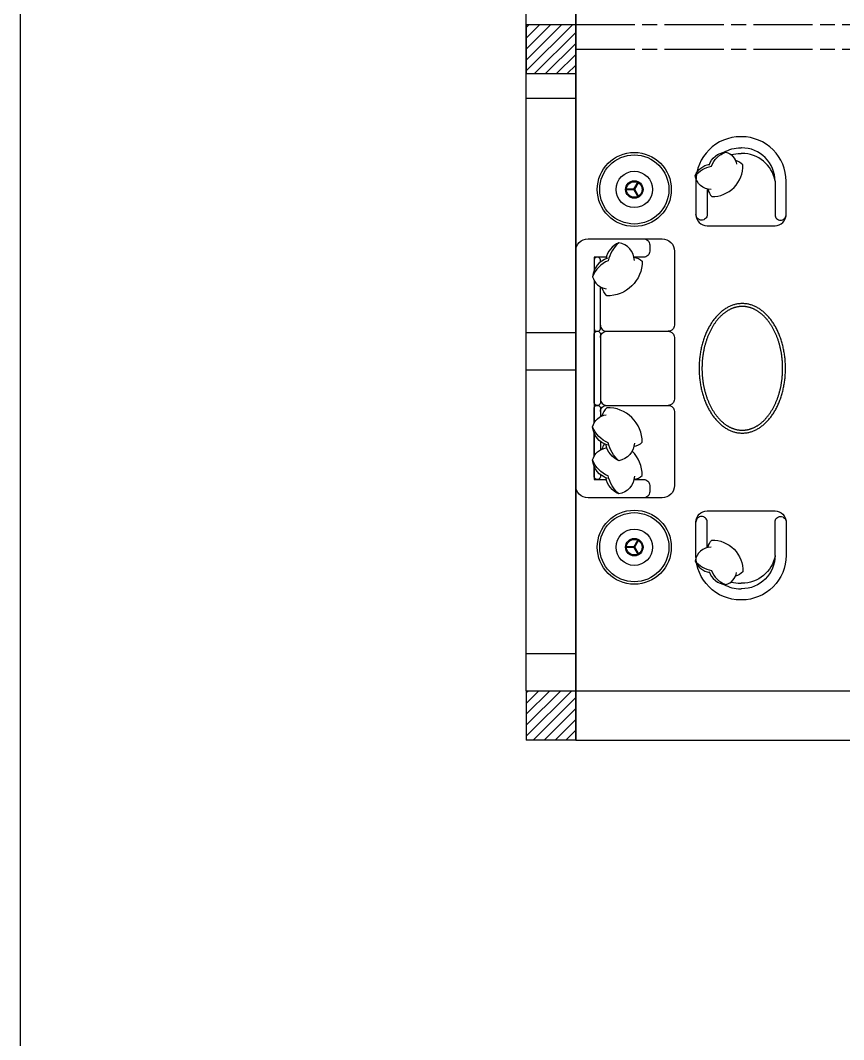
# Model space of a CAD drawing. Header units: inches. Extents: x 5 to 80005, y 6 to 60006.
# Drawn here: x 5 to 6675, y 16409 to 24672 of the extents above; entities that cross this region are included whole.
import ezdxf

# ---------------------------------------------------------------- set-up
doc = ezdxf.new("R2010")
doc.units = ezdxf.units.IN
doc.header["$MEASUREMENT"] = 0
doc.linetypes.add('ACAD_ISO08W100', pattern=[36, 24, -3, 6, -3])

# ---------------------------------------------------------------- blocks, each defined once
blk = doc.blocks.new('columnn')
h = blk.add_hatch()
h.set_pattern_fill('ANSI31', color=256, scale=500)
h.set_pattern_definition([(45, (-20875.046, -16891.983), (-44.19417, 44.19417), [])])
h.paths.add_polyline_path([(0, 200), (-200, 200), (-200, 0), (0, 0)])
h.paths.add_polyline_path([(200, 200), (0, 200), (0, 0), (200, 0)])
h.paths.add_polyline_path([(0, 0), (-200, 0), (-200, -200), (0, -200)])
h.paths.add_polyline_path([(200, 0), (0, 0), (0, -200), (200, -200)])
for p, q in [((-200, 200), (-200, -200)), ((-200, 200), (200, 200)), ((200, -200), (200, 200)), ((200, -200), (-200, -200))]:
    blk.add_line(p, q)

msp = doc.modelspace()

# ---------------------------------------------------------------- linework, layer by layer
for p, q in [((4503.79238, 29237.79966), (4503.79238, 18837.79966)), ((4103.79238, 19237.79966), (4103.79238, 28837.79966)), ((4503.79238, 19237.79966), (4503.79238, 28837.79966)), ((4503.79238, 19237.79966), (14103.79238, 19237.79966)), ((4503.79238, 18837.79966), (14103.79238, 18837.79966))]:
    msp.add_line(p, q)
at = {"color": 7, "linetype": 'ACAD_ISO08W100', "ltscale": 20, "true_color": 0xffffff}
for p, q in [((4503.79238, 24637.79966), (8703.79238, 24637.79966)), ((4503.79238, 24437.79966), (8703.79238, 24437.79966))]:
    msp.add_line(p, q, dxfattribs=at)
at = {"color": 7, "linetype": 'ACAD_ISO08W100', "ltscale": 20}
for p, q in [((4503.79238, 24237.79966), (4103.79238, 24237.79966)), ((4503.79238, 24037.79966), (4103.79238, 24037.79966)), ((4503.79238, 22137.79966), (4103.79238, 22137.79966)), ((4503.79238, 21837.79966), (4103.79238, 21837.79966)), ((4503.79238, 19537.79966), (4103.79238, 19537.79966))]:
    msp.add_line(p, q, dxfattribs=at)
at = {"color": 7, "ltscale": 0.03}
for p, q in [((4978.79238, 23304.44966), (4908.27953, 23304.44966)), ((4976.0644, 23302.87466), (5011.32082, 23363.94058)), ((4981.52036, 23299.72466), (5016.77678, 23360.79058)), ((4981.52036, 23302.87466), (5016.77678, 23241.80874)), ((4978.79238, 23298.14966), (4908.27953, 23298.14966)), ((4976.0644, 23299.72466), (5011.32082, 23238.65874)), ((4976.0644, 20402.87466), (5011.32082, 20463.94058)), ((4981.52036, 20399.72466), (5016.77678, 20460.79058)), ((4978.79238, 20404.44966), (4908.27953, 20404.44966)), ((4978.79238, 20398.14966), (4908.27953, 20398.14966)), ((4976.0644, 20399.72466), (5011.32082, 20338.65874)), ((4981.52036, 20402.87466), (5016.77678, 20341.80874))]:
    msp.add_line(p, q, dxfattribs=at)
at = {"color": 7, "ltscale": 20}
msp.add_lwpolyline([(4.79238, 60005.79966), (80004.79238, 60005.79966), (80004.79238, 5.79966), (4.79238, 5.79966)], close=True, dxfattribs=at)
at = {"color": 7, "ltscale": 0.03}
for points in [[(5843.79238, 23007.36305), (6118.79238, 23007.36305, 0.414213563), (6208.95631, 23097.52699), (6208.95631, 23368.01879, 0.4142135624), (5848.30058, 23728.67453), (5843.79238, 23728.67453), (5839.28418, 23728.67453, 0.4142135624), (5478.62844, 23368.01879), (5478.62844, 23097.52699, 0.414213563), (5568.79238, 23007.36305), (5843.79238, 23007.36305)], [(5843.79238, 20695.23626), (6118.79238, 20695.23626, -0.414213563), (6208.95631, 20605.07233), (6208.95631, 20334.58052, -0.4142135624), (5848.30058, 19973.92478), (5843.79238, 19973.92478), (5839.28418, 19973.92478, -0.4142135624), (5478.62844, 20334.58052), (5478.62844, 20605.07233, -0.414213563), (5568.79238, 20695.23626), (5843.79238, 20695.23626)]]:
    msp.add_lwpolyline(points, format="xyb", dxfattribs=at)
at = {"color": 7}
for points in [[(5705.01683, 23602.83381, -0.1305914895), (5839.28418, 23638.51059), (5843.79238, 23638.51059)], [(6118.79238, 23368.01879, 0.4142135624), (5848.30058, 23638.51059), (5843.79238, 23638.51059)], [(5471.25461, 23413.52718, -0.1477298759), (5603.01628, 23491.0051, -0.2133427586), (5719.27653, 23604.63937, -0.1786618102)], [(5584.81328, 23497.17996, -0.3066634949), (5719.27653, 23604.63937, -0.3063299663), (5807.11766, 23506.50069, 0.8728471598)], [(5762.42198, 23583.71458, -0.0723842364), (5839.28418, 23593.42863), (5843.79238, 23593.42863)], [(6118.79238, 23368.01879, 0.3727189106), (5848.30058, 23593.42863), (5843.79238, 23593.42863)], [(5600.4327, 23299.89291, -0.3567723648), (5471.25461, 23413.52718, -0.2495420503), (5588.30182, 23507.17147, 9.6168803477)], [(5577.71068, 23302.64159, 0.1655406299), (5605.59981, 23243.07577, 0.4259891687), (5858.78889, 23501.33548, 0.1215233233), (5798.68666, 23536.93207, -7.1154642914)], [(5568.79238, 23304.80954), (5568.79238, 23097.52699, -0.4142135624), (5523.71041, 23052.44502), (5523.71041, 23052.44502, -0.4142135624), (5478.62844, 23097.52699)], [(6118.79238, 23368.02325), (6118.79238, 23097.52699, 0.4142135624), (6163.87435, 23052.44502), (6163.87435, 23052.44502, 0.4142135624), (6208.95631, 23097.52699)], [(5053.79238, 22901.29966, -0.4142135624), (5103.79238, 22851.29966), (5103.79238, 22801.29966, -0.4142135624), (5053.79238, 22751.29966), (4976.32418, 22751.29966)], [(4853.31944, 22869.47791, 0.1477298759), (4767.38938, 22723.34224, 0.2133427586), (4641.35864, 22594.39905, 0.1786618102)], [(4979.35017, 22726.20766, 0.3567723648), (4853.31944, 22869.47791, 0.2495420503), (4749.4594, 22739.66192, -9.6168803477)], [(4760.5409, 22743.53102, 0.3066634949), (4641.35864, 22594.39905, 0.3063299663), (4750.20337, 22496.97525, -0.8728471598)], [(4703.79238, 22713.14385), (4703.79238, 22731.29966, 0.4142135624), (4683.79238, 22751.29966), (4673.79238, 22751.29966, 0.4142135624), (4653.79238, 22731.29966)], [(4653.79238, 22731.29966), (4653.79238, 22646.11353, 0.4142135624)], [(4976.30163, 22751.40845, -0.1655406299), (5042.36554, 22720.47687, -0.4259891687), (4755.93205, 22439.66716, -0.1215233233), (4716.45219, 22506.326, 7.1154642914)], [(4653.79238, 22562.93167), (4653.79238, 22171.29966, 0.4142135624), (4673.79238, 22151.29966), (4683.79238, 22151.29966, 0.4142135624), (4703.79238, 22171.29966), (4703.79238, 22512.58473, 0.4142135624)], [(4703.79238, 22201.29966, 0.4142135624), (4753.79238, 22151.29966), (5253.79238, 22151.29966, 0.4142135624)], [(4703.79238, 22101.29966, -0.4142135624), (4753.79238, 22151.29966)], [(4703.79238, 21601.29966, 0.4142135624), (4753.79238, 21551.29966)], [(4653.79238, 21409.01571), (4653.79238, 21531.29966, -0.4142135624), (4673.79238, 21551.29966), (4683.79238, 21551.29966, -0.4142135624), (4703.79238, 21531.29966), (4703.79238, 21459.36265, -0.4142135624)], [(4703.79238, 21501.29966, -0.4142135624), (4753.79238, 21551.29966), (5253.79238, 21551.29966, -0.4142135624)], [(4976.30163, 21220.53893, 0.1655406299), (5042.36554, 21251.47051, 0.4259891687), (4755.93205, 21532.28022, 0.1215233233), (4716.45219, 21465.62138, -7.1154642914)], [(4760.5409, 21228.41636, -0.3066634949), (4641.35864, 21377.54833, -0.3063299663), (4750.20337, 21474.97213, 0.8728471598)], [(4853.31944, 21102.46947, -0.1477298759), (4767.38938, 21248.60514, -0.2133427586), (4641.35864, 21377.54833, -0.1786618102)], [(4653.79238, 21139.66765), (4653.79238, 21325.83385, -0.4142135624)], [(4703.79238, 21258.80353), (4703.79238, 21190.01458, -0.4142135624)], [(4735.99977, 21238.19265, 0.071865379), (4716.45219, 21196.27331, -7.1154642914)], [(4979.35017, 21245.73972, -0.3567723648), (4853.31944, 21102.46947, -0.2495420503), (4749.4594, 21232.28546, 9.6168803477)], [(4760.5409, 20959.06829, -0.3066634949), (4641.35864, 21108.20026, -0.3063299663), (4750.20337, 21205.62406, 0.8728471598)], [(4976.30163, 20951.19086, 0.1655406299), (5042.36554, 20982.12245, 0.2002311474), (4961.90604, 21180.60413, 0.1215233233)], [(4853.31944, 20833.1214, -0.1477298759), (4767.38938, 20979.25707, -0.2133427586), (4641.35864, 21108.20026, -0.1786618102)], [(4653.79238, 21056.48578), (4653.79238, 20951.29966), (4752.05428, 20951.29966, -0.4142135624)], [(4653.79238, 20971.29966), (4653.79238, 21056.48578, -0.4142135624)], [(4703.79238, 20989.45546), (4703.79238, 20971.29966, -0.4142135624), (4683.79238, 20951.29966), (4673.79238, 20951.29966, -0.4142135624), (4653.79238, 20971.29966)], [(4979.35017, 20976.39165, -0.3567723648), (4853.31944, 20833.1214, -0.2495420503), (4749.4594, 20962.9374, 9.6168803477)], [(4976.32418, 20951.29966), (5053.79238, 20951.29966, -0.4142135624), (5103.79238, 20901.29966), (5103.79238, 20851.29966, -0.4142135624), (5053.79238, 20801.29966)], [(5568.79238, 20397.78977), (5568.79238, 20605.07233, 0.4142135624), (5523.71041, 20650.15429), (5523.71041, 20650.15429, 0.4142135624), (5478.62844, 20605.07233)], [(6118.79238, 20334.57606), (6118.79238, 20605.07233, -0.4142135624), (6163.87435, 20650.15429), (6163.87435, 20650.15429, -0.4142135624), (6208.95631, 20605.07233)], [(5577.71068, 20399.95772, -0.1655406299), (5605.59981, 20459.52354, -0.4259891687), (5858.78889, 20201.26383, -0.1215233233), (5798.68666, 20165.66724, 7.1154642914)], [(5600.4327, 20402.7064, 0.3567723648), (5471.25461, 20289.07213, 0.2495420503), (5588.30182, 20195.42784, -9.6168803477)], [(6118.79238, 20334.58052, -0.3727189106), (5848.30058, 20109.17069), (5843.79238, 20109.17069)], [(6118.79238, 20334.58052, -0.4142135624), (5848.30058, 20064.08872), (5843.79238, 20064.08872)], [(5471.25461, 20289.07213, 0.1477298759), (5603.01628, 20211.59421, 0.2133427586), (5719.27653, 20097.95994, 0.1786618102)], [(5584.81328, 20205.41936, 0.3066634949), (5719.27653, 20097.95994, 0.3063299663), (5807.11766, 20196.09863, -0.8728471598)], [(5705.01683, 20099.7655, 0.1305914895), (5839.28418, 20064.08872), (5843.79238, 20064.08872)], [(5762.42198, 20118.88473, 0.0723842364), (5839.28418, 20109.17069), (5843.79238, 20109.17069)]]:
    msp.add_lwpolyline(points, format="xyb", dxfattribs=at)
at = {"color": 7, "ltscale": 0.03}
msp.add_lwpolyline([(5203.79238, 22901.29966, -0.4142135624), (5303.79238, 22801.29966), (5303.79238, 22201.29966, -0.4142135624), (5253.79238, 22151.29966, -0.4142135624), (5303.79238, 22101.29966), (5303.79238, 21601.29966, -0.4142135624), (5253.79238, 21551.29966, -0.4142135624), (5303.79238, 21501.29966), (5303.79238, 20901.29966, -0.4142135624), (5203.79238, 20801.29966), (4603.79238, 20801.29966, -0.4142135624), (4503.79238, 20901.29966), (4503.79238, 22801.29966, -0.4142135624), (4603.79238, 22901.29966)], format="xyb", close=True, dxfattribs=at)
at = {"color": 7}
for points in [[(4752.05428, 22751.29966), (4653.79238, 22751.29966), (4653.79238, 22646.11353)], [(4653.79238, 22562.93167), (4653.79238, 21409.01571)], [(4653.79238, 21325.83385), (4653.79238, 21139.66765)]]:
    msp.add_lwpolyline(points, dxfattribs=at)
msp.add_lwpolyline([(4653.79238, 21571.29966), (4653.79238, 22131.29966, -0.4142135624), (4673.79238, 22151.29966), (4683.79238, 22151.29966, -0.4142135624), (4703.79238, 22131.29966), (4703.79238, 21571.29966, -0.4142135624), (4683.79238, 21551.29966), (4673.79238, 21551.29966, -0.4142135624)], format="xyb", close=True, dxfattribs=at)
at = {"color": 7, "ltscale": 0.03}
msp.add_polyline3d([(5853.79238, 22376.29966, 0), (5847.16893, 22376.20564, 0), (5840.54786, 22375.92363, 0), (5833.93153, 22375.45372, 0), (5827.32232, 22374.79608, 0), (5820.72258, 22373.95095, 0), (5814.13469, 22372.91863, 0), (5807.561, 22371.69949, 0), (5801.00387, 22370.29396, 0), (5794.46565, 22368.70256, 0), (5787.94868, 22366.92584, 0), (5781.45528, 22364.96446, 0), (5774.9878, 22362.81909, 0), (5768.54854, 22360.49053, 0), (5762.13981, 22357.9796, 0), (5755.7639, 22355.2872, 0), (5749.42311, 22352.41429, 0), (5743.1197, 22349.3619, 0), (5736.85592, 22346.13114, 0), (5730.63402, 22342.72314, 0), (5724.45624, 22339.13914, 0), (5718.32477, 22335.38042, 0), (5712.24183, 22331.44833, 0), (5706.20958, 22327.34426, 0), (5700.23019, 22323.0697, 0), (5694.3058, 22318.62617, 0), (5688.43853, 22314.01527, 0), (5682.63048, 22309.23864, 0), (5676.88374, 22304.298, 0), (5671.20035, 22299.19511, 0), (5665.58236, 22293.93181, 0), (5660.03178, 22288.50998, 0), (5654.5506, 22282.93156, 0), (5649.14077, 22277.19855, 0), (5643.80424, 22271.313, 0), (5638.54292, 22265.27702, 0), (5633.3587, 22259.09278, 0), (5628.25342, 22252.76248, 0), (5623.22892, 22246.28839, 0), (5618.287, 22239.67284, 0), (5613.42942, 22232.91819, 0), (5608.65793, 22226.02687, 0), (5603.97424, 22219.00133, 0), (5599.38002, 22211.84409, 0), (5594.87692, 22204.55773, 0), (5590.46655, 22197.14485, 0), (5586.1505, 22189.6081, 0), (5581.9303, 22181.95018, 0), (5577.80747, 22174.17384, 0), (5573.78348, 22166.28186, 0), (5569.85978, 22158.27707, 0), (5566.03777, 22150.16233, 0), (5562.31883, 22141.94055, 0), (5558.70427, 22133.61468, 0), (5555.19541, 22125.1877, 0), (5551.79348, 22116.66262, 0), (5548.49972, 22108.0425, 0), (5545.31531, 22099.33043, 0), (5542.24137, 22090.52952, 0), (5539.27902, 22081.64294, 0), (5536.42931, 22072.67385, 0), (5533.69327, 22063.62548, 0), (5531.07187, 22054.50106, 0), (5528.56605, 22045.30387, 0), (5526.17672, 22036.03719, 0), (5523.90472, 22026.70435, 0), (5521.75088, 22017.30868, 0), (5519.71596, 22007.85356, 0), (5517.80068, 21998.34237, 0), (5516.00575, 21988.77851, 0), (5514.3318, 21979.16542, 0), (5512.77942, 21969.50652, 0), (5511.34918, 21959.8053, 0), (5510.04159, 21950.06521, 0), (5508.85711, 21940.28975, 0), (5507.79617, 21930.48241, 0), (5506.85916, 21920.64672, 0), (5506.0464, 21910.78619, 0), (5505.35818, 21900.90435, 0), (5504.79476, 21891.00475, 0), (5504.35634, 21881.09092, 0), (5504.04306, 21871.16643, 0), (5503.85506, 21861.23482, 0), (5503.79238, 21851.29966, 0), (5503.85506, 21841.36449, 0), (5504.04306, 21831.43288, 0), (5504.35634, 21821.50839, 0), (5504.79476, 21811.59456, 0), (5505.35818, 21801.69496, 0), (5506.0464, 21791.81313, 0), (5506.85916, 21781.95259, 0), (5507.79617, 21772.1169, 0), (5508.85711, 21762.30957, 0), (5510.04159, 21752.5341, 0), (5511.34918, 21742.79401, 0), (5512.77942, 21733.09279, 0), (5514.3318, 21723.4339, 0), (5516.00575, 21713.8208, 0), (5517.80068, 21704.25695, 0), (5519.71596, 21694.74575, 0), (5521.75088, 21685.29063, 0), (5523.90472, 21675.89497, 0), (5526.17672, 21666.56212, 0), (5528.56605, 21657.29544, 0), (5531.07187, 21648.09825, 0), (5533.69327, 21638.97383, 0), (5536.42931, 21629.92546, 0), (5539.27902, 21620.95638, 0), (5542.24137, 21612.06979, 0), (5545.31531, 21603.26888, 0), (5548.49972, 21594.55681, 0), (5551.79348, 21585.93669, 0), (5555.19541, 21577.41161, 0), (5558.70427, 21568.98463, 0), (5562.31883, 21560.65876, 0), (5566.03777, 21552.43698, 0), (5569.85978, 21544.32225, 0), (5573.78348, 21536.31745, 0), (5577.80747, 21528.42547, 0), (5581.9303, 21520.64913, 0), (5586.1505, 21512.99122, 0), (5590.46655, 21505.45446, 0), (5594.87692, 21498.04158, 0), (5599.38002, 21490.75522, 0), (5603.97424, 21483.59799, 0), (5608.65793, 21476.57245, 0), (5613.42942, 21469.68112, 0), (5618.287, 21462.92647, 0), (5623.22892, 21456.31092, 0), (5628.25342, 21449.83683, 0), (5633.3587, 21443.50653, 0), (5638.54292, 21437.32229, 0), (5643.80424, 21431.28631, 0), (5649.14077, 21425.40076, 0), (5654.5506, 21419.66775, 0), (5660.03178, 21414.08933, 0), (5665.58236, 21408.6675, 0), (5671.20035, 21403.4042, 0), (5676.88374, 21398.30132, 0), (5682.63048, 21393.36067, 0), (5688.43853, 21388.58405, 0), (5694.3058, 21383.97314, 0), (5700.23019, 21379.52961, 0), (5706.20958, 21375.25505, 0), (5712.24183, 21371.15099, 0), (5718.32477, 21367.21889, 0), (5724.45624, 21363.46017, 0), (5730.63402, 21359.87617, 0), (5736.85592, 21356.46817, 0), (5743.1197, 21353.23741, 0), (5749.42311, 21350.18502, 0), (5755.7639, 21347.31212, 0), (5762.13981, 21344.61971, 0), (5768.54854, 21342.10878, 0), (5774.9878, 21339.78022, 0), (5781.45528, 21337.63486, 0), (5787.94868, 21335.67347, 0), (5794.46565, 21333.89675, 0), (5801.00387, 21332.30535, 0), (5807.561, 21330.89982, 0), (5814.13469, 21329.68068, 0), (5820.72258, 21328.64836, 0), (5827.32232, 21327.80323, 0), (5833.93153, 21327.14559, 0), (5840.54786, 21326.67568, 0), (5847.16893, 21326.39367, 0), (5853.79238, 21326.29966, 0), (5860.41582, 21326.39367, 0), (5867.0369, 21326.67568, 0), (5873.65322, 21327.14559, 0), (5880.26244, 21327.80323, 0), (5886.86217, 21328.64836, 0), (5893.45007, 21329.68068, 0), (5900.02375, 21330.89982, 0), (5906.58088, 21332.30535, 0), (5913.11911, 21333.89675, 0), (5919.63608, 21335.67347, 0), (5926.12947, 21337.63486, 0), (5932.59696, 21339.78022, 0), (5939.03622, 21342.10878, 0), (5945.44495, 21344.61971, 0), (5951.82085, 21347.31212, 0), (5958.16165, 21350.18502, 0), (5964.46506, 21353.23741, 0), (5970.72884, 21356.46817, 0), (5976.95073, 21359.87617, 0), (5983.12852, 21363.46017, 0), (5989.25998, 21367.21889, 0), (5995.34293, 21371.15099, 0), (6001.37518, 21375.25505, 0), (6007.35457, 21379.52961, 0), (6013.27896, 21383.97314, 0), (6019.14623, 21388.58405, 0), (6024.95428, 21393.36067, 0), (6030.70102, 21398.30132, 0), (6036.38441, 21403.4042, 0), (6042.0024, 21408.6675, 0), (6047.55298, 21414.08933, 0), (6053.03416, 21419.66775, 0), (6058.44399, 21425.40076, 0), (6063.78051, 21431.28631, 0), (6069.04183, 21437.32229, 0), (6074.22606, 21443.50653, 0), (6079.33134, 21449.83683, 0), (6084.35584, 21456.31092, 0), (6089.29776, 21462.92647, 0), (6094.15534, 21469.68112, 0), (6098.92683, 21476.57245, 0), (6103.61052, 21483.59799, 0), (6108.20474, 21490.75522, 0), (6112.70784, 21498.04158, 0), (6117.1182, 21505.45446, 0), (6121.43426, 21512.99122, 0), (6125.65446, 21520.64913, 0), (6129.77729, 21528.42547, 0), (6133.80128, 21536.31745, 0), (6137.72498, 21544.32225, 0), (6141.54698, 21552.43698, 0), (6145.26593, 21560.65876, 0), (6148.88048, 21568.98463, 0), (6152.38935, 21577.41161, 0), (6155.79127, 21585.93669, 0), (6159.08503, 21594.55681, 0), (6162.26945, 21603.26888, 0), (6165.34339, 21612.06979, 0), (6168.30574, 21620.95638, 0), (6171.15545, 21629.92546, 0), (6173.89149, 21638.97383, 0), (6176.51289, 21648.09825, 0), (6179.0187, 21657.29544, 0), (6181.40804, 21666.56212, 0), (6183.68003, 21675.89497, 0), (6185.83388, 21685.29063, 0), (6187.8688, 21694.74575, 0), (6189.78407, 21704.25695, 0), (6191.57901, 21713.8208, 0), (6193.25296, 21723.4339, 0), (6194.80534, 21733.09279, 0), (6196.23558, 21742.79401, 0), (6197.54317, 21752.5341, 0), (6198.72765, 21762.30957, 0), (6199.78858, 21772.1169, 0), (6200.7256, 21781.95259, 0), (6201.53836, 21791.81313, 0), (6202.22657, 21801.69496, 0), (6202.78999, 21811.59456, 0), (6203.22842, 21821.50839, 0), (6203.54169, 21831.43288, 0), (6203.7297, 21841.36449, 0), (6203.79238, 21851.29966, 0), (6203.7297, 21861.23482, 0), (6203.54169, 21871.16643, 0), (6203.22842, 21881.09092, 0), (6202.78999, 21891.00475, 0), (6202.22657, 21900.90435, 0), (6201.53836, 21910.78619, 0), (6200.7256, 21920.64672, 0), (6199.78858, 21930.48241, 0), (6198.72765, 21940.28975, 0), (6197.54317, 21950.06521, 0), (6196.23558, 21959.8053, 0), (6194.80534, 21969.50652, 0), (6193.25296, 21979.16542, 0), (6191.57901, 21988.77851, 0), (6189.78407, 21998.34237, 0), (6187.8688, 22007.85356, 0), (6185.83388, 22017.30868, 0), (6183.68003, 22026.70435, 0), (6181.40804, 22036.03719, 0), (6179.0187, 22045.30387, 0), (6176.51289, 22054.50106, 0), (6173.89149, 22063.62548, 0), (6171.15545, 22072.67385, 0), (6168.30574, 22081.64294, 0), (6165.34339, 22090.52952, 0), (6162.26945, 22099.33043, 0), (6159.08503, 22108.0425, 0), (6155.79127, 22116.66262, 0), (6152.38935, 22125.1877, 0), (6148.88048, 22133.61468, 0), (6145.26593, 22141.94055, 0), (6141.54698, 22150.16233, 0), (6137.72498, 22158.27707, 0), (6133.80128, 22166.28186, 0), (6129.77729, 22174.17384, 0), (6125.65446, 22181.95018, 0), (6121.43426, 22189.6081, 0), (6117.1182, 22197.14485, 0), (6112.70784, 22204.55773, 0), (6108.20474, 22211.84409, 0), (6103.61052, 22219.00133, 0), (6098.92683, 22226.02687, 0), (6094.15534, 22232.91819, 0), (6089.29776, 22239.67284, 0), (6084.35584, 22246.28839, 0), (6079.33134, 22252.76248, 0), (6074.22606, 22259.09278, 0), (6069.04183, 22265.27702, 0), (6063.78051, 22271.313, 0), (6058.44399, 22277.19855, 0), (6053.03416, 22282.93156, 0), (6047.55298, 22288.50998, 0), (6042.0024, 22293.93181, 0), (6036.38441, 22299.19511, 0), (6030.70102, 22304.298, 0), (6024.95428, 22309.23864, 0), (6019.14623, 22314.01527, 0), (6013.27896, 22318.62617, 0), (6007.35457, 22323.0697, 0), (6001.37518, 22327.34426, 0), (5995.34293, 22331.44833, 0), (5989.25998, 22335.38042, 0), (5983.12852, 22339.13914, 0), (5976.95073, 22342.72314, 0), (5970.72884, 22346.13114, 0), (5964.46506, 22349.3619, 0), (5958.16165, 22352.41429, 0), (5951.82085, 22355.2872, 0), (5945.44495, 22357.9796, 0), (5939.03622, 22360.49053, 0), (5932.59696, 22362.81909, 0), (5926.12947, 22364.96446, 0), (5919.63608, 22366.92584, 0), (5913.11911, 22368.70256, 0), (5906.58088, 22370.29396, 0), (5900.02375, 22371.69949, 0), (5893.45007, 22372.91863, 0), (5886.86217, 22373.95095, 0), (5880.26244, 22374.79608, 0), (5873.65322, 22375.45372, 0), (5867.0369, 22375.92363, 0), (5860.41582, 22376.20564, 0), (5853.79238, 22376.29966, 0)], dxfattribs=at)
at = {"color": 7, "linetype": 'Continuous'}
msp.add_polyline3d([(5853.79238, 22352.96632, 0), (5850.21298, 22352.93575, 0), (5846.61704, 22352.8435, 0), (5843.00507, 22352.68875, 0), (5839.37755, 22352.4707, 0), (5835.73501, 22352.18854, 0), (5832.07793, 22351.84146, 0), (5828.40682, 22351.42864, 0), (5824.72219, 22350.94927, 0), (5821.02453, 22350.40255, 0), (5817.31434, 22349.78766, 0), (5813.59214, 22349.1038, 0), (5809.85841, 22348.35015, 0), (5806.11367, 22347.5259, 0), (5802.35841, 22346.63025, 0), (5798.59314, 22345.66237, 0), (5794.81836, 22344.62147, 0), (5791.03457, 22343.50673, 0), (5787.24227, 22342.31734, 0), (5783.44197, 22341.05249, 0), (5779.63417, 22339.71136, 0), (5775.81938, 22338.29313, 0), (5771.99862, 22336.7963, 0), (5768.17313, 22335.22028, 0), (5764.34407, 22333.56496, 0), (5760.51255, 22331.83021, 0), (5756.67973, 22330.01593, 0), (5752.84674, 22328.122, 0), (5749.01473, 22326.1483, 0), (5745.18483, 22324.09472, 0), (5741.35818, 22321.96113, 0), (5737.53593, 22319.74744, 0), (5733.71921, 22317.4535, 0), (5729.90916, 22315.07923, 0), (5726.10692, 22312.62449, 0), (5722.31363, 22310.08917, 0), (5718.53043, 22307.47315, 0), (5714.75847, 22304.77633, 0), (5710.99887, 22301.99858, 0), (5707.25278, 22299.13978, 0), (5703.52134, 22296.19983, 0), (5699.80569, 22293.1786, 0), (5696.10694, 22290.07536, 0), (5692.42597, 22286.88506, 0), (5688.76368, 22283.60763, 0), (5685.12105, 22280.24428, 0), (5681.49902, 22276.79624, 0), (5677.89855, 22273.26472, 0), (5674.3206, 22269.65095, 0), (5670.76612, 22265.95614, 0), (5667.23608, 22262.18152, 0), (5663.73143, 22258.32832, 0), (5660.25313, 22254.39774, 0), (5656.80213, 22250.39101, 0), (5653.3794, 22246.30935, 0), (5649.98588, 22242.15399, 0), (5646.62254, 22237.92614, 0), (5643.29034, 22233.62702, 0), (5639.99022, 22229.25785, 0), (5636.72316, 22224.81987, 0), (5633.4901, 22220.31427, 0), (5630.292, 22215.7423, 0), (5627.12982, 22211.10516, 0), (5624.00452, 22206.40408, 0), (5620.91705, 22201.64028, 0), (5617.86838, 22196.81498, 0), (5614.85945, 22191.92941, 0), (5611.89123, 22186.98477, 0), (5608.96467, 22181.9823, 0), (5606.08073, 22176.92321, 0), (5603.24036, 22171.80872, 0), (5600.44453, 22166.64006, 0), (5597.6942, 22161.41844, 0), (5594.99031, 22156.14509, 0), (5592.33382, 22150.82123, 0), (5589.7257, 22145.44808, 0), (5587.1669, 22140.02685, 0), (5584.65838, 22134.55878, 0), (5582.20109, 22129.04508, 0), (5579.79599, 22123.48696, 0), (5577.44404, 22117.88566, 0), (5575.1462, 22112.2424, 0), (5572.90342, 22106.55838, 0), (5570.71666, 22100.83484, 0), (5568.58661, 22095.08043, 0), (5566.51307, 22089.30955, 0), (5564.49578, 22083.52291, 0), (5562.53451, 22077.7209, 0), (5560.62901, 22071.90393, 0), (5558.77905, 22066.07238, 0), (5556.98437, 22060.22666, 0), (5555.24475, 22054.36716, 0), (5553.55993, 22048.49428, 0), (5551.92969, 22042.60841, 0), (5550.35376, 22036.70995, 0), (5548.83192, 22030.79929, 0), (5547.36392, 22024.87684, 0), (5545.94953, 22018.94299, 0), (5544.58849, 22012.99814, 0), (5543.28056, 22007.04268, 0), (5542.02552, 22001.07701, 0), (5540.8231, 21995.10152, 0), (5539.67308, 21989.11662, 0), (5538.57521, 21983.12269, 0), (5537.52925, 21977.12015, 0), (5536.53496, 21971.10937, 0), (5535.59209, 21965.09076, 0), (5534.7004, 21959.06472, 0), (5533.85966, 21953.03164, 0), (5533.06962, 21946.99192, 0), (5532.33004, 21940.94595, 0), (5531.64068, 21934.89413, 0), (5531.00129, 21928.83686, 0), (5530.41164, 21922.77454, 0), (5529.87148, 21916.70756, 0), (5529.38057, 21910.63631, 0), (5528.93867, 21904.5612, 0), (5528.54554, 21898.48261, 0), (5528.20094, 21892.40096, 0), (5527.90462, 21886.31663, 0), (5527.65635, 21880.23002, 0), (5527.45587, 21874.14152, 0), (5527.30296, 21868.05154, 0), (5527.19737, 21861.96046, 0), (5527.13885, 21855.8687, 0), (5527.12717, 21849.77663, 0), (5527.16224, 21843.68467, 0), (5527.24426, 21837.5932, 0), (5527.37349, 21831.50262, 0), (5527.55015, 21825.41333, 0), (5527.77449, 21819.32573, 0), (5528.04676, 21813.24021, 0), (5528.36719, 21807.15717, 0), (5528.73603, 21801.077, 0), (5529.15351, 21795.0001, 0), (5529.61988, 21788.92687, 0), (5530.13539, 21782.85771, 0), (5530.70026, 21776.793, 0), (5531.31475, 21770.73316, 0), (5531.9791, 21764.67856, 0), (5532.69354, 21758.62962, 0), (5533.45832, 21752.58673, 0), (5534.27368, 21746.55028, 0), (5535.13986, 21740.52067, 0), (5536.05711, 21734.49829, 0), (5537.02566, 21728.48355, 0), (5538.04576, 21722.47684, 0), (5539.11764, 21716.47855, 0), (5540.24156, 21710.48909, 0), (5541.41775, 21704.50885, 0), (5542.64645, 21698.53822, 0), (5543.9279, 21692.5776, 0), (5545.26235, 21686.6274, 0), (5546.65004, 21680.68799, 0), (5548.09121, 21674.7598, 0), (5549.5861, 21668.84319, 0), (5551.13495, 21662.93859, 0), (5552.738, 21657.04637, 0), (5554.39551, 21651.16695, 0), (5556.10769, 21645.3007, 0), (5557.87481, 21639.44804, 0), (5559.6971, 21633.60936, 0), (5561.5748, 21627.78505, 0), (5563.50815, 21621.97551, 0), (5565.4974, 21616.18114, 0), (5567.54279, 21610.40233, 0), (5569.64456, 21604.63948, 0), (5571.80298, 21598.89783, 0), (5574.01787, 21593.19391, 0), (5576.2883, 21587.53011, 0), (5578.61331, 21581.90768, 0), (5580.99196, 21576.32782, 0), (5583.42327, 21570.79176, 0), (5585.9063, 21565.30072, 0), (5588.44008, 21559.85591, 0), (5591.02366, 21554.45857, 0), (5593.65608, 21549.10991, 0), (5596.33639, 21543.81115, 0), (5599.06362, 21538.56352, 0), (5601.83682, 21533.36823, 0), (5604.65504, 21528.2265, 0), (5607.51731, 21523.13956, 0), (5610.42268, 21518.10863, 0), (5613.37019, 21513.13492, 0), (5616.35888, 21508.21966, 0), (5619.38781, 21503.36407, 0), (5622.456, 21498.56936, 0), (5625.5625, 21493.83677, 0), (5628.70636, 21489.16751, 0), (5631.88662, 21484.5628, 0), (5635.10232, 21480.02387, 0), (5638.3525, 21475.55192, 0), (5641.63621, 21471.1482, 0), (5644.95249, 21466.8139, 0), (5648.30038, 21462.55027, 0), (5651.67893, 21458.3585, 0), (5655.08717, 21454.23984, 0), (5658.52416, 21450.1955, 0), (5661.98893, 21446.22669, 0), (5665.48052, 21442.33465, 0), (5668.99799, 21438.52058, 0), (5672.54036, 21434.78572, 0), (5676.1067, 21431.13128, 0), (5679.69603, 21427.55848, 0), (5683.3074, 21424.06854, 0), (5686.93985, 21420.66269, 0), (5690.59243, 21417.34215, 0), (5694.26418, 21414.10813, 0), (5697.95414, 21410.96184, 0), (5701.66147, 21407.89993, 0), (5705.38516, 21404.91936, 0), (5709.12406, 21402.02, 0), (5712.87705, 21399.20174, 0), (5716.64297, 21396.46446, 0), (5720.4207, 21393.80806, 0), (5724.20908, 21391.23241, 0), (5728.00699, 21388.73739, 0), (5731.81328, 21386.3229, 0), (5735.62681, 21383.98881, 0), (5739.44644, 21381.73501, 0), (5743.27103, 21379.56138, 0), (5747.09945, 21377.46781, 0), (5750.93054, 21375.45418, 0), (5754.76319, 21373.52038, 0), (5758.59623, 21371.66629, 0), (5762.42854, 21369.89179, 0), (5766.25898, 21368.19677, 0), (5770.0864, 21366.58111, 0), (5773.90966, 21365.0447, 0), (5777.72761, 21363.58736, 0), (5781.53898, 21362.2078, 0), (5785.34309, 21360.90492, 0), (5789.13945, 21359.6779, 0), (5792.92756, 21358.52593, 0), (5796.70691, 21357.44821, 0), (5800.477, 21356.44392, 0), (5804.23732, 21355.51226, 0), (5807.98738, 21354.65241, 0), (5811.72668, 21353.86356, 0), (5815.45471, 21353.14491, 0), (5819.17097, 21352.49563, 0), (5822.87495, 21351.91493, 0), (5826.56616, 21351.40199, 0), (5830.2441, 21350.956, 0), (5833.90825, 21350.57615, 0), (5837.55813, 21350.26162, 0), (5841.19322, 21350.01162, 0), (5844.81303, 21349.82532, 0), (5848.41705, 21349.70193, 0), (5852.00478, 21349.64062, 0), (5855.57998, 21349.64062, 0), (5859.16771, 21349.70193, 0), (5862.77173, 21349.82532, 0), (5866.39154, 21350.01162, 0), (5870.02663, 21350.26162, 0), (5873.6765, 21350.57615, 0), (5877.34066, 21350.956, 0), (5881.01859, 21351.40199, 0), (5884.7098, 21351.91493, 0), (5888.41379, 21352.49563, 0), (5892.13005, 21353.14491, 0), (5895.85808, 21353.86356, 0), (5899.59737, 21354.65241, 0), (5903.34743, 21355.51226, 0), (5907.10776, 21356.44392, 0), (5910.87785, 21357.44821, 0), (5914.6572, 21358.52593, 0), (5918.4453, 21359.6779, 0), (5922.24166, 21360.90492, 0), (5926.04578, 21362.2078, 0), (5929.85715, 21363.58736, 0), (5933.6751, 21365.0447, 0), (5937.49836, 21366.58111, 0), (5941.32578, 21368.19677, 0), (5945.15622, 21369.89179, 0), (5948.98852, 21371.66629, 0), (5952.82157, 21373.52038, 0), (5956.65421, 21375.45418, 0), (5960.48531, 21377.46781, 0), (5964.31373, 21379.56138, 0), (5968.13832, 21381.73501, 0), (5971.95795, 21383.98881, 0), (5975.77148, 21386.3229, 0), (5979.57777, 21388.73739, 0), (5983.37567, 21391.23241, 0), (5987.16406, 21393.80806, 0), (5990.94178, 21396.46446, 0), (5994.70771, 21399.20174, 0), (5998.46069, 21402.02, 0), (6002.1996, 21404.91936, 0), (6005.92329, 21407.89993, 0), (6009.63061, 21410.96184, 0), (6013.32058, 21414.10813, 0), (6016.99233, 21417.34215, 0), (6020.64491, 21420.66269, 0), (6024.27736, 21424.06854, 0), (6027.88873, 21427.55848, 0), (6031.47806, 21431.13128, 0), (6035.04439, 21434.78572, 0), (6038.58677, 21438.52058, 0), (6042.10424, 21442.33465, 0), (6045.59583, 21446.22669, 0), (6049.0606, 21450.1955, 0), (6052.49759, 21454.23984, 0), (6055.90583, 21458.3585, 0), (6059.28438, 21462.55027, 0), (6062.63227, 21466.8139, 0), (6065.94855, 21471.1482, 0), (6069.23226, 21475.55192, 0), (6072.48244, 21480.02387, 0), (6075.69814, 21484.5628, 0), (6078.8784, 21489.16751, 0), (6082.02225, 21493.83677, 0), (6085.12876, 21498.56936, 0), (6088.19695, 21503.36407, 0), (6091.22587, 21508.21966, 0), (6094.21457, 21513.13492, 0), (6097.16208, 21518.10863, 0), (6100.06745, 21523.13956, 0), (6102.92972, 21528.2265, 0), (6105.74793, 21533.36823, 0), (6108.52114, 21538.56352, 0), (6111.24837, 21543.81115, 0), (6113.92868, 21549.10991, 0), (6116.5611, 21554.45857, 0), (6119.14468, 21559.85591, 0), (6121.67846, 21565.30072, 0), (6124.16149, 21570.79176, 0), (6126.5928, 21576.32782, 0), (6128.97144, 21581.90768, 0), (6131.29646, 21587.53011, 0), (6133.56689, 21593.19391, 0), (6135.78178, 21598.89783, 0), (6137.9402, 21604.63948, 0), (6140.04197, 21610.40233, 0), (6142.08735, 21616.18114, 0), (6144.0766, 21621.97551, 0), (6146.00996, 21627.78505, 0), (6147.88766, 21633.60936, 0), (6149.70994, 21639.44804, 0), (6151.47706, 21645.3007, 0), (6153.18925, 21651.16695, 0), (6154.84675, 21657.04637, 0), (6156.44981, 21662.93859, 0), (6157.99866, 21668.84319, 0), (6159.49355, 21674.7598, 0), (6160.93472, 21680.68799, 0), (6162.3224, 21686.6274, 0), (6163.65686, 21692.5776, 0), (6164.93831, 21698.53822, 0), (6166.16701, 21704.50885, 0), (6167.3432, 21710.48909, 0), (6168.46711, 21716.47855, 0), (6169.539, 21722.47684, 0), (6170.5591, 21728.48355, 0), (6171.52765, 21734.49829, 0), (6172.44489, 21740.52067, 0), (6173.31108, 21746.55028, 0), (6174.12644, 21752.58673, 0), (6174.89122, 21758.62962, 0), (6175.60566, 21764.67856, 0), (6176.27001, 21770.73316, 0), (6176.8845, 21776.793, 0), (6177.44937, 21782.85771, 0), (6177.96487, 21788.92687, 0), (6178.43125, 21795.0001, 0), (6178.84873, 21801.077, 0), (6179.21757, 21807.15717, 0), (6179.538, 21813.24021, 0), (6179.81026, 21819.32573, 0), (6180.03461, 21825.41333, 0), (6180.21127, 21831.50262, 0), (6180.34049, 21837.5932, 0), (6180.42252, 21843.68467, 0), (6180.45759, 21849.77663, 0), (6180.44591, 21855.8687, 0), (6180.38739, 21861.96046, 0), (6180.2818, 21868.05154, 0), (6180.12888, 21874.14152, 0), (6179.92841, 21880.23002, 0), (6179.68014, 21886.31663, 0), (6179.38382, 21892.40096, 0), (6179.03922, 21898.48261, 0), (6178.64609, 21904.5612, 0), (6178.20419, 21910.63631, 0), (6177.71328, 21916.70756, 0), (6177.17312, 21922.77454, 0), (6176.58347, 21928.83686, 0), (6175.94408, 21934.89413, 0), (6175.25472, 21940.94595, 0), (6174.51514, 21946.99192, 0), (6173.7251, 21953.03164, 0), (6172.88435, 21959.06472, 0), (6171.99267, 21965.09076, 0), (6171.0498, 21971.10937, 0), (6170.05551, 21977.12015, 0), (6169.00954, 21983.12269, 0), (6167.91167, 21989.11662, 0), (6166.76165, 21995.10152, 0), (6165.55924, 22001.07701, 0), (6164.30419, 22007.04268, 0), (6162.99627, 22012.99814, 0), (6161.63523, 22018.94299, 0), (6160.22083, 22024.87684, 0), (6158.75283, 22030.79929, 0), (6157.23099, 22036.70995, 0), (6155.65507, 22042.60841, 0), (6154.02482, 22048.49428, 0), (6152.34001, 22054.36716, 0), (6150.60038, 22060.22666, 0), (6148.80571, 22066.07238, 0), (6146.95575, 22071.90393, 0), (6145.05025, 22077.7209, 0), (6143.08898, 22083.52291, 0), (6141.07169, 22089.30955, 0), (6138.99815, 22095.08043, 0), (6136.8681, 22100.83484, 0), (6134.68134, 22106.55838, 0), (6132.43856, 22112.2424, 0), (6130.14071, 22117.88566, 0), (6127.78876, 22123.48696, 0), (6125.38367, 22129.04508, 0), (6122.92638, 22134.55878, 0), (6120.41785, 22140.02685, 0), (6117.85905, 22145.44808, 0), (6115.25093, 22150.82123, 0), (6112.59445, 22156.14509, 0), (6109.89056, 22161.41844, 0), (6107.14022, 22166.64006, 0), (6104.34439, 22171.80872, 0), (6101.50403, 22176.92321, 0), (6098.62009, 22181.9823, 0), (6095.69353, 22186.98477, 0), (6092.72531, 22191.92941, 0), (6089.71638, 22196.81498, 0), (6086.6677, 22201.64028, 0), (6083.58024, 22206.40408, 0), (6080.45493, 22211.10516, 0), (6077.29276, 22215.7423, 0), (6074.09466, 22220.31427, 0), (6070.8616, 22224.81987, 0), (6067.59453, 22229.25785, 0), (6064.29442, 22233.62702, 0), (6060.96221, 22237.92614, 0), (6057.59888, 22242.15399, 0), (6054.20536, 22246.30935, 0), (6050.78263, 22250.39101, 0), (6047.33163, 22254.39774, 0), (6043.85333, 22258.32832, 0), (6040.34868, 22262.18152, 0), (6036.81864, 22265.95614, 0), (6033.26416, 22269.65095, 0), (6029.68621, 22273.26472, 0), (6026.08574, 22276.79624, 0), (6022.46371, 22280.24428, 0), (6018.82107, 22283.60763, 0), (6015.15879, 22286.88506, 0), (6011.47781, 22290.07536, 0), (6007.77907, 22293.1786, 0), (6004.06342, 22296.19983, 0), (6000.33198, 22299.13978, 0), (5996.58589, 22301.99858, 0), (5992.82629, 22304.77633, 0), (5989.05432, 22307.47315, 0), (5985.27113, 22310.08917, 0), (5981.47784, 22312.62449, 0), (5977.6756, 22315.07923, 0), (5973.86555, 22317.4535, 0), (5970.04883, 22319.74744, 0), (5966.22657, 22321.96113, 0), (5962.39993, 22324.09472, 0), (5958.57003, 22326.1483, 0), (5954.73801, 22328.122, 0), (5950.90503, 22330.01593, 0), (5947.07221, 22331.83021, 0), (5943.24069, 22333.56496, 0), (5939.41162, 22335.22028, 0), (5935.58614, 22336.7963, 0), (5931.76538, 22338.29313, 0), (5927.95059, 22339.71136, 0), (5924.14278, 22341.05249, 0), (5920.34248, 22342.31734, 0), (5916.55019, 22343.50673, 0), (5912.7664, 22344.62147, 0), (5908.99162, 22345.66237, 0), (5905.22635, 22346.63025, 0), (5901.47109, 22347.5259, 0), (5897.72635, 22348.35015, 0), (5893.99262, 22349.1038, 0), (5890.27042, 22349.78766, 0), (5886.56023, 22350.40255, 0), (5882.86257, 22350.94927, 0), (5879.17793, 22351.42864, 0), (5875.50683, 22351.84146, 0), (5871.84975, 22352.18854, 0), (5868.2072, 22352.4707, 0), (5864.57969, 22352.68875, 0), (5860.96771, 22352.8435, 0), (5857.37178, 22352.93575, 0), (5853.79238, 22352.96632, 0)], dxfattribs=at)
at = {"color": 7, "ltscale": 0.03}
for centre, radius in [((4978.79238, 23301.29966), 300), ((4978.79238, 23301.29966), 147.46606), ((4978.79238, 23301.29966), 70.58318), ((4978.79238, 23301.29966), 63.26349), ((4978.79238, 20401.29966), 300), ((4978.79238, 20401.29966), 147.46606), ((4978.79238, 20401.29966), 70.58318), ((4978.79238, 20401.29966), 63.26349)]:
    msp.add_circle(centre, radius, dxfattribs=at)
at = {"color": 7}
for centre in [(4978.79238, 23301.29966), (4978.79238, 20401.29966)]:
    msp.add_circle(centre, 280, dxfattribs=at)

# ---------------------------------------------------------------- block references
for p in [(4303.79238, 24437.79966), (4303.79238, 19037.79966)]:
    msp.add_blockref('columnn', p)

doc.saveas('drawing.dxf')
